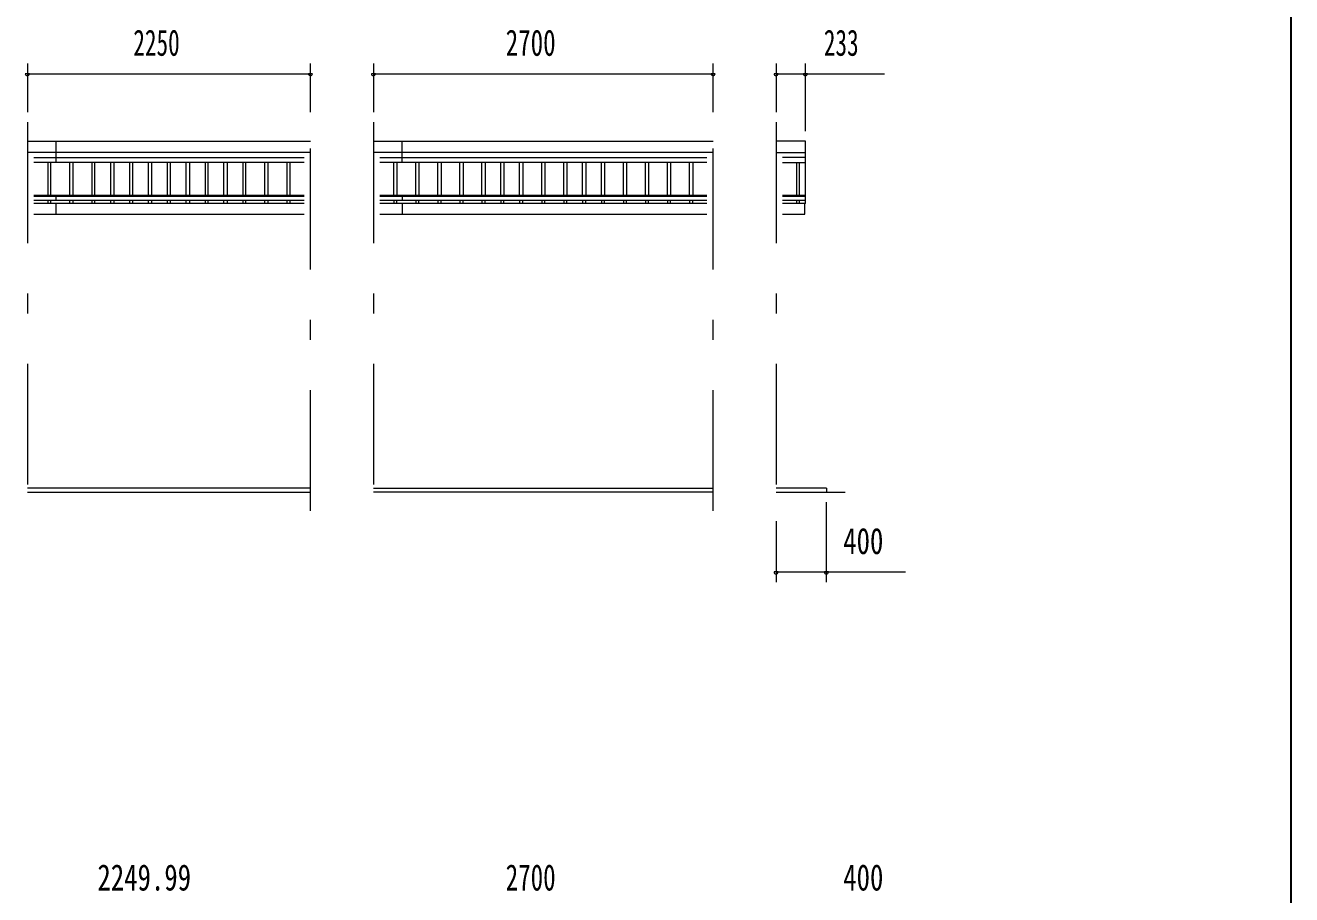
# Model space of a CAD drawing. Units: millimetres, scale not verified. Extents: x -34436 to 34436, y -16161 to 16159.
# Drawn here: x -21541 to -11477, y 814 to 7723 of the extents above; entities that cross this region are included whole.
import ezdxf
from ezdxf.enums import TextEntityAlignment as Align

# ---------------------------------------------------------------- set-up
doc = ezdxf.new("R2010")
doc.units = ezdxf.units.MM
doc.header["$LTSCALE"] = 80
doc.linetypes.add('USER3', pattern=[24, 12, -5, 2, -5])
for name, color, linetype, lineweight in [('0-2_1-08BOLD', 7, 'Continuous', 18), ('0-3_1-28CENTER', 3, 'USER3', 18), ('0-4_1-48THIN', 4, 'Continuous', 18), ('0-5_1-58DIM', 3, 'Continuous', 18), ('0-C_F-F1PAPER', 5, 'Continuous', 18)]:
    doc.layers.add(name, color=color, linetype=linetype, lineweight=lineweight)
doc.styles.add('ＭＳ ゴシック', font='')
doc.styles.get('ＭＳ ゴシック').set_extended_font_data('MS Gothic')

msp = doc.modelspace()

# ---------------------------------------------------------------- linework, layer by layer
at = {"layer": '0-2_1-08BOLD'}
for p, q in [((-21524.95, 6802.34), (-19274.95, 6802.34)), ((-21294.95, 6633.39), (-21294.95, 6802.34)), ((-18774.96, 6802.34), (-16074.96, 6802.34)), ((-18544.96, 6633.39), (-18544.96, 6802.34)), ((-19274.95, 6711.55), (-21524.95, 6711.55)), ((-21474.15, 6672.47), (-19325.75, 6672.47)), ((-16074.96, 6711.55), (-18774.96, 6711.55)), ((-18724.16, 6672.47), (-16125.76, 6672.47)), ((-15574.95, 6711.55), (-15341.95, 6711.55)), ((-15341.95, 6672.47), (-15524.15, 6672.47)), ((-19325.75, 6633.39), (-21474.15, 6633.39)), ((-16125.76, 6633.39), (-18724.16, 6633.39)), ((-15524.15, 6633.39), (-15341.95, 6633.39)), ((-21474.15, 6373.24), (-19325.75, 6373.24)), ((-19325.75, 6363.85), (-21474.15, 6363.85)), ((-21294.95, 6334.22), (-21294.95, 6373.24)), ((-18724.16, 6373.24), (-16125.76, 6373.24)), ((-16125.76, 6363.85), (-18724.16, 6363.85)), ((-18544.96, 6373.24), (-18544.96, 6334.22)), ((-15524.15, 6373.24), (-15341.95, 6373.24)), ((-15341.95, 6363.85), (-15524.15, 6363.85)), ((-21474.15, 6334.22), (-19325.75, 6334.22)), ((-19325.75, 6307.04), (-21474.15, 6307.04)), ((-21294.95, 6221.18), (-21294.95, 6307.04)), ((-18724.16, 6334.22), (-16125.76, 6334.22)), ((-16125.76, 6307.04), (-18724.16, 6307.04)), ((-18544.96, 6307.04), (-18544.96, 6221.18)), ((-15524.15, 6334.22), (-15341.95, 6334.22)), ((-15341.95, 6307.04), (-15524.15, 6307.04)), ((-21474.15, 6221.18), (-19325.75, 6221.18)), ((-18724.16, 6221.18), (-16125.76, 6221.18)), ((-19274.95, 4043.34), (-21524.95, 4043.34)), ((-18774.96, 4043.34), (-16074.96, 4043.34)), ((-15174.95, 4043.34), (-15574.95, 4043.34)), ((-15174.95, 4043.34), (-15174.95, 4013.34)), ((-21524.95, 4013.34), (-19274.95, 4013.34)), ((-16074.96, 4013.34), (-18774.96, 4013.34)), ((-15574.95, 4013.34), (-15024.95, 4013.34))]:
    msp.add_line(p, q, dxfattribs=at)
for points in [[(-15341.95, 6307.04), (-15341.95, 6802.34), (-15574.95, 6802.34)], [(-15524.15, 6221.18), (-15346.95, 6221.18), (-15346.95, 6307.04)]]:
    msp.add_lwpolyline(points, dxfattribs=at)
at = {"layer": '0-3_1-28CENTER'}
for p, q in [((-21524.95, 6952.34), (-21524.95, 3863.34)), ((-19274.95, 3863.34), (-19274.95, 6952.34)), ((-18774.96, 6952.34), (-18774.96, 3863.34)), ((-16074.96, 3863.34), (-16074.96, 6952.34)), ((-15574.95, 6952.34), (-15574.95, 3863.34))]:
    msp.add_line(p, q, dxfattribs=at)
at = {"layer": '0-4_1-48THIN'}
for p, q in [((-21362.44, 6633.39), (-21362.44, 6373.24)), ((-21337.44, 6373.24), (-21337.44, 6633.39)), ((-21187.44, 6373.24), (-21187.44, 6633.39)), ((-21162.44, 6633.39), (-21162.44, 6373.24)), ((-21012.44, 6633.39), (-21012.44, 6373.24)), ((-20987.44, 6373.24), (-20987.44, 6633.39)), ((-20862.44, 6373.24), (-20862.44, 6633.39)), ((-20837.44, 6633.39), (-20837.44, 6373.24)), ((-20712.44, 6633.39), (-20712.44, 6373.24)), ((-20687.44, 6373.24), (-20687.44, 6633.39)), ((-20562.44, 6373.24), (-20562.44, 6633.39)), ((-20537.44, 6633.39), (-20537.44, 6373.24)), ((-20412.44, 6633.39), (-20412.44, 6373.24)), ((-20387.44, 6373.24), (-20387.44, 6633.39)), ((-20262.44, 6373.24), (-20262.44, 6633.39)), ((-20237.44, 6633.39), (-20237.44, 6373.24)), ((-20112.45, 6633.39), (-20112.45, 6373.24)), ((-20087.44, 6373.24), (-20087.44, 6633.39)), ((-19962.44, 6373.24), (-19962.44, 6633.39)), ((-19937.44, 6633.39), (-19937.44, 6373.24)), ((-19812.45, 6633.39), (-19812.45, 6373.24)), ((-19787.44, 6373.24), (-19787.44, 6633.39)), ((-19637.44, 6373.24), (-19637.44, 6633.39)), ((-19612.44, 6633.39), (-19612.44, 6373.24)), ((-19462.45, 6633.39), (-19462.45, 6373.24)), ((-19437.45, 6373.24), (-19437.45, 6633.39)), ((-18612.45, 6373.24), (-18612.45, 6633.39)), ((-18587.46, 6633.39), (-18587.46, 6373.24)), ((-18437.46, 6373.24), (-18437.46, 6633.39)), ((-18412.45, 6633.39), (-18412.45, 6373.24)), ((-18262.46, 6373.24), (-18262.46, 6633.39)), ((-18237.45, 6633.39), (-18237.45, 6373.24)), ((-18087.45, 6373.24), (-18087.45, 6633.39)), ((-18062.45, 6633.39), (-18062.45, 6373.24)), ((-17912.46, 6373.24), (-17912.46, 6633.39)), ((-17887.45, 6633.39), (-17887.45, 6373.24)), ((-17762.45, 6373.24), (-17762.45, 6633.39)), ((-17737.45, 6633.39), (-17737.45, 6373.24)), ((-17612.46, 6373.24), (-17612.46, 6633.39)), ((-17587.46, 6633.39), (-17587.46, 6373.24)), ((-17437.45, 6373.24), (-17437.45, 6633.39)), ((-17412.45, 6633.39), (-17412.45, 6373.24)), ((-17262.45, 6373.24), (-17262.45, 6633.39)), ((-17237.45, 6633.39), (-17237.45, 6373.24)), ((-17112.46, 6373.24), (-17112.46, 6633.39)), ((-17087.46, 6633.39), (-17087.46, 6373.24)), ((-16962.46, 6373.24), (-16962.46, 6633.39)), ((-16937.45, 6633.39), (-16937.45, 6373.24)), ((-16787.46, 6373.24), (-16787.46, 6633.39)), ((-16762.45, 6633.39), (-16762.45, 6373.24)), ((-16612.46, 6373.24), (-16612.46, 6633.39)), ((-16587.46, 6633.39), (-16587.46, 6373.24)), ((-16437.46, 6373.24), (-16437.46, 6633.39)), ((-16412.46, 6633.39), (-16412.46, 6373.24)), ((-16262.46, 6373.24), (-16262.46, 6633.39)), ((-16237.46, 6633.39), (-16237.46, 6373.24)), ((-15412.45, 6633.39), (-15412.45, 6373.24)), ((-15387.45, 6373.24), (-15387.45, 6633.39)), ((-21362.44, 6334.22), (-21362.44, 6307.04)), ((-21337.44, 6307.04), (-21337.44, 6334.22)), ((-21187.44, 6307.04), (-21187.44, 6334.22)), ((-21162.44, 6334.22), (-21162.44, 6307.04)), ((-21012.44, 6334.22), (-21012.44, 6307.04)), ((-20987.44, 6307.04), (-20987.44, 6334.22)), ((-20862.44, 6307.04), (-20862.44, 6334.22)), ((-20837.44, 6334.22), (-20837.44, 6307.04)), ((-20712.44, 6334.22), (-20712.44, 6307.04)), ((-20687.44, 6307.04), (-20687.44, 6334.22)), ((-20562.44, 6307.04), (-20562.44, 6334.22)), ((-20537.44, 6334.22), (-20537.44, 6307.04)), ((-20412.44, 6334.22), (-20412.44, 6307.04)), ((-20387.44, 6307.04), (-20387.44, 6334.22)), ((-20262.44, 6307.04), (-20262.44, 6334.22)), ((-20237.44, 6334.22), (-20237.44, 6307.04)), ((-20112.45, 6334.22), (-20112.45, 6307.04)), ((-20087.44, 6307.04), (-20087.44, 6334.22)), ((-19962.44, 6307.04), (-19962.44, 6334.22)), ((-19937.44, 6334.22), (-19937.44, 6307.04)), ((-19812.45, 6334.22), (-19812.45, 6307.04)), ((-19787.44, 6307.04), (-19787.44, 6334.22)), ((-19637.44, 6307.04), (-19637.44, 6334.22)), ((-19612.44, 6334.22), (-19612.44, 6307.04)), ((-19462.45, 6334.22), (-19462.45, 6307.04)), ((-19437.45, 6307.04), (-19437.45, 6334.22)), ((-18612.45, 6334.22), (-18612.45, 6307.04)), ((-18587.46, 6307.04), (-18587.46, 6334.22)), ((-18437.46, 6334.22), (-18437.46, 6307.04)), ((-18412.45, 6307.04), (-18412.45, 6334.22)), ((-18262.46, 6334.22), (-18262.46, 6307.04)), ((-18237.45, 6307.04), (-18237.45, 6334.22)), ((-18087.45, 6334.22), (-18087.45, 6307.04)), ((-18062.45, 6307.04), (-18062.45, 6334.22)), ((-17912.46, 6334.22), (-17912.46, 6307.04)), ((-17887.45, 6307.04), (-17887.45, 6334.22)), ((-17762.45, 6334.22), (-17762.45, 6307.04)), ((-17737.45, 6307.04), (-17737.45, 6334.22)), ((-17612.46, 6334.22), (-17612.46, 6307.04)), ((-17587.46, 6307.04), (-17587.46, 6334.22)), ((-17437.45, 6334.22), (-17437.45, 6307.04)), ((-17412.45, 6307.04), (-17412.45, 6334.22)), ((-17262.45, 6334.22), (-17262.45, 6307.04)), ((-17237.45, 6307.04), (-17237.45, 6334.22)), ((-17112.46, 6334.22), (-17112.46, 6307.04)), ((-17087.46, 6307.04), (-17087.46, 6334.22)), ((-16962.46, 6334.22), (-16962.46, 6307.04)), ((-16937.45, 6307.04), (-16937.45, 6334.22)), ((-16787.46, 6334.22), (-16787.46, 6307.04)), ((-16762.45, 6307.04), (-16762.45, 6334.22)), ((-16612.46, 6334.22), (-16612.46, 6307.04)), ((-16587.46, 6307.04), (-16587.46, 6334.22)), ((-16437.46, 6334.22), (-16437.46, 6307.04)), ((-16412.46, 6307.04), (-16412.46, 6334.22)), ((-16262.46, 6334.22), (-16262.46, 6307.04)), ((-16237.46, 6307.04), (-16237.46, 6334.22)), ((-15412.45, 6334.22), (-15412.45, 6307.04)), ((-15387.45, 6307.04), (-15387.45, 6334.22))]:
    msp.add_line(p, q, dxfattribs=at)
at = {"layer": '0-5_1-58DIM'}
for p, q in [((-21524.95, 7418.33), (-21524.95, 7032.34)), ((-19274.95, 7032.34), (-19274.95, 7418.33)), ((-18774.96, 7418.33), (-18774.96, 7032.34)), ((-16074.96, 7032.34), (-16074.96, 7418.33)), ((-15574.95, 7418.33), (-15574.95, 7032.34)), ((-15341.95, 6882.34), (-15341.95, 7418.33)), ((-21508.95, 7338.34), (-21540.95, 7338.34)), ((-21524.95, 7338.33), (-19274.95, 7338.33)), ((-19258.95, 7338.34), (-19290.95, 7338.34)), ((-18758.96, 7338.34), (-18790.96, 7338.34)), ((-18774.96, 7338.33), (-16074.96, 7338.33)), ((-16058.96, 7338.34), (-16090.96, 7338.34)), ((-15558.95, 7338.34), (-15590.95, 7338.34)), ((-15574.95, 7338.33), (-15341.95, 7338.33)), ((-15325.95, 7338.34), (-15357.95, 7338.34)), ((-15341.95, 7338.33), (-14713.95, 7338.33)), ((-15174.95, 3298.34), (-15174.95, 3933.34)), ((-15574.95, 3783.34), (-15574.95, 3298.34)), ((-15558.95, 3378.34), (-15590.95, 3378.34)), ((-15574.95, 3378.34), (-15174.95, 3378.34)), ((-15158.95, 3378.34), (-15190.95, 3378.34)), ((-15174.95, 3378.34), (-14546.95, 3378.34))]:
    msp.add_line(p, q, dxfattribs=at)
for centre in [(-21524.95, 7338.34), (-19274.95, 7338.34), (-18774.96, 7338.34), (-16074.96, 7338.34), (-15574.95, 7338.34), (-15341.95, 7338.34), (-15574.95, 3378.34), (-15174.95, 3378.34)]:
    msp.add_arc(centre, 16, 180, 0, dxfattribs=at)
at = {"layer": '0-C_F-F1PAPER'}
for points in [[(34436.13, -16160.99), (-11483.87, -16160.99), (-11483.87, 15999.01), (34436.13, 15999.01)], [(34432.13, -16156.99), (-11479.87, -16156.99), (-11479.87, 15995.01), (34432.13, 15995.01)]]:
    msp.add_lwpolyline(points, close=True, dxfattribs=at)

# ---------------------------------------------------------------- texts
at = {"layer": '0-5_1-58DIM', "color": 7, "style": 'ＭＳ ゴシック'}
for s, width, p in [('2250', 0.65, (-20682.64, 7418.34)), ('2700', 0.7, (-17723.52, 7418.34)), ('233', 0.65, (-15195.03, 7418.34)), ('400', 0.75, (-15041.15, 3458.34)), ('2249.99', 0.75, (-20968.04, 784.05)), ('2700', 0.7, (-17723.52, 784.05)), ('400', 0.75, (-15041.15, 784.05))]:
    msp.add_text(s, height=208.4, dxfattribs=dict(at, width=width)).set_placement(p, align=Align.BOTTOM_LEFT)

doc.saveas('drawing.dxf')
